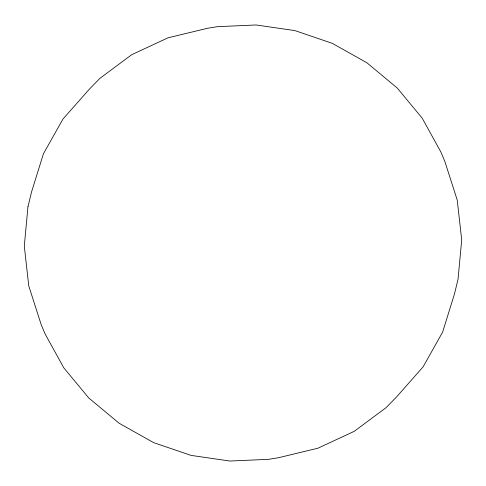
<?xml version="1.0" encoding="UTF-8"?>
<svg xmlns="http://www.w3.org/2000/svg" width="486" height="486" viewBox="0 0 486 486"><rect width="100%" height="100%" fill="white"/><g stroke="black" fill="none" stroke-linecap="round" stroke-linejoin="round"><path stroke-width="0.73" d="M27.957 206.763L24.3 246.104L28.753 285.859L41.14 324.502L45.052 333.839L63.757 367.787L88.768 397.979L119.131 423.251L153.679 442.643L191.083 455.4L229.902 461.032L268.655 459.331L278.514 457.715L317.99 448.189L354.288 431.301L386.018 407.711L396.619 396.868L423.069 366.9L442.594 332.175L454.453 294.018L458.043 279.237L461.7 239.896L457.247 200.141L444.86 161.498L440.948 152.161L422.243 118.213L397.232 88.021L366.869 62.749L332.321 43.357L294.917 30.6L256.098 24.968L217.345 26.669L207.486 28.285L168.01 37.811L131.712 54.699L99.982 78.289L89.381 89.132L62.931 119.1L43.406 153.825L31.547 191.982L27.957 206.763"/></g></svg>
